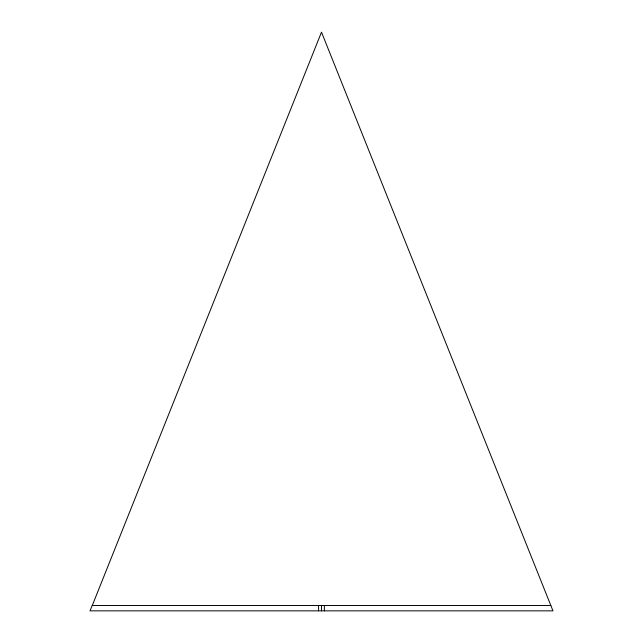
<?xml version="1.0" encoding="UTF-8"?>
<svg xmlns="http://www.w3.org/2000/svg" width="643" height="643" viewBox="0 0 643 643"><rect width="100%" height="100%" fill="white"/><g stroke="black" fill="none" stroke-linecap="round" stroke-linejoin="round"><path stroke-width="0.96" d="M318.566 610.85L318.566 605.473M321.46 610.85L321.46 605.473M324.353 610.85L324.353 605.473M550.874 605.473L92.166 605.473L90.02 610.85L552.98 610.85L321.5 32.15L92.279 605.473"/></g></svg>
